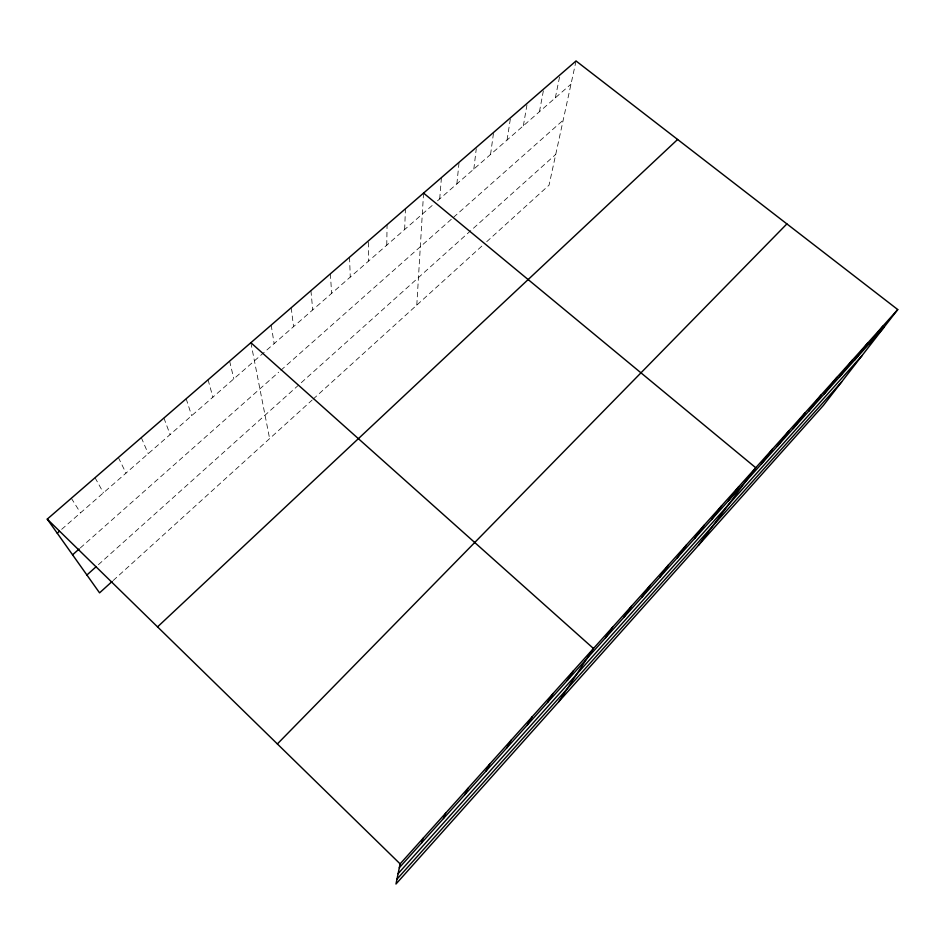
<?xml version="1.0" encoding="UTF-8"?>
<svg xmlns="http://www.w3.org/2000/svg" width="945" height="945" viewBox="0 0 945 945"><rect width="100%" height="100%" fill="white"/><g stroke="black" fill="none" stroke-linecap="round" stroke-linejoin="round"><path stroke-width="0.71" stroke-dasharray="4.72 3.54" d="M386.765 245.18L387.072 224.697M404.649 229.54L405.44 208.786M416.792 305.117L423.561 193.087M439.697 198.911L441.433 177.601M456.872 183.897L459.057 162.327M473.823 169.084L476.28 148.719M490.549 154.46L493.609 132.394M507.063 140.025L510.536 117.735M523.353 125.791L527.239 103.265M539.441 111.723L543.718 88.984M555.329 97.843L559.983 74.891M576.037 60.976L549.057 185.149L484.62 243.597M113.199 580.502L312.11 400.078M313.149 399.121L483.568 244.542M98.398 564.685L555.731 154.425M80.29 547.97L278.68 372.212M280.866 370.286L451.285 219.311M453.47 217.362L563.173 120.192M61.673 529.33L433.164 204.616M437.523 200.812L571.004 84.14M71.336 498.251L80.526 512.851M95.043 477.721L103.442 492.817M118.361 457.51L126.004 473.091M141.313 437.63L148.223 453.671M163.91 418.044L170.112 434.546M186.165 398.766L191.67 415.705M208.065 379.795L212.897 397.148M229.635 361.108L233.817 378.862M250.874 342.704L269.62 438.622M271.18 325.104L274.133 343.626M291.202 307.763L293.564 326.639M310.929 290.67L312.724 309.889M330.372 273.826L331.624 293.375M349.544 257.217L350.264 277.086M368.455 242.286L368.633 261.021"/><path stroke-width="1.42" d="M897.75 309.57L400.113 863.872L395.979 884.024L823.343 405.476L897.75 309.57L576.037 60.976L47.25 519.124L99.568 592.858L112.148 581.447M421.564 842.964L423.1 838.274M443.429 818.571L445.686 813.113M464.94 794.591L467.893 788.378M486.096 771.002L489.711 764.068M506.898 747.802L511.162 740.171M527.369 724.98L532.259 716.676M547.509 702.525L553.002 693.571M567.331 680.424L573.402 670.855M558.719 701.792L593.472 648.494L250.874 342.704M605.473 637.899L612.632 627.149M623.818 617.428L631.496 606.135M641.903 597.275L650.077 585.439M659.704 577.419L668.363 565.075M677.258 557.857L686.377 545.017M694.54 538.579L704.108 525.255M711.573 519.585L721.578 505.799M728.371 500.862L738.789 486.628M698.52 545.253L755.752 467.74L423.561 193.087M761.221 464.231L772.455 449.135M777.298 446.3L788.91 430.79M793.15 428.628L805.14 412.729M808.778 411.193L821.134 394.915M824.194 394.018L836.892 377.362M839.396 377.067L852.425 360.045M854.386 360.34L867.746 342.988M869.176 343.862L882.854 326.155M396.971 879.193L841.629 381.91M399.31 867.758L883.764 327.584M398.105 873.688L862.1 355.521M277.358 743.939L786.89 223.906M157.543 626.889L677.612 139.47M86.893 575.009L96.307 566.563M72.576 554.809L79.191 548.951M57.243 533.204L59.452 531.267M47.25 519.124L400.113 863.872"/></g></svg>
